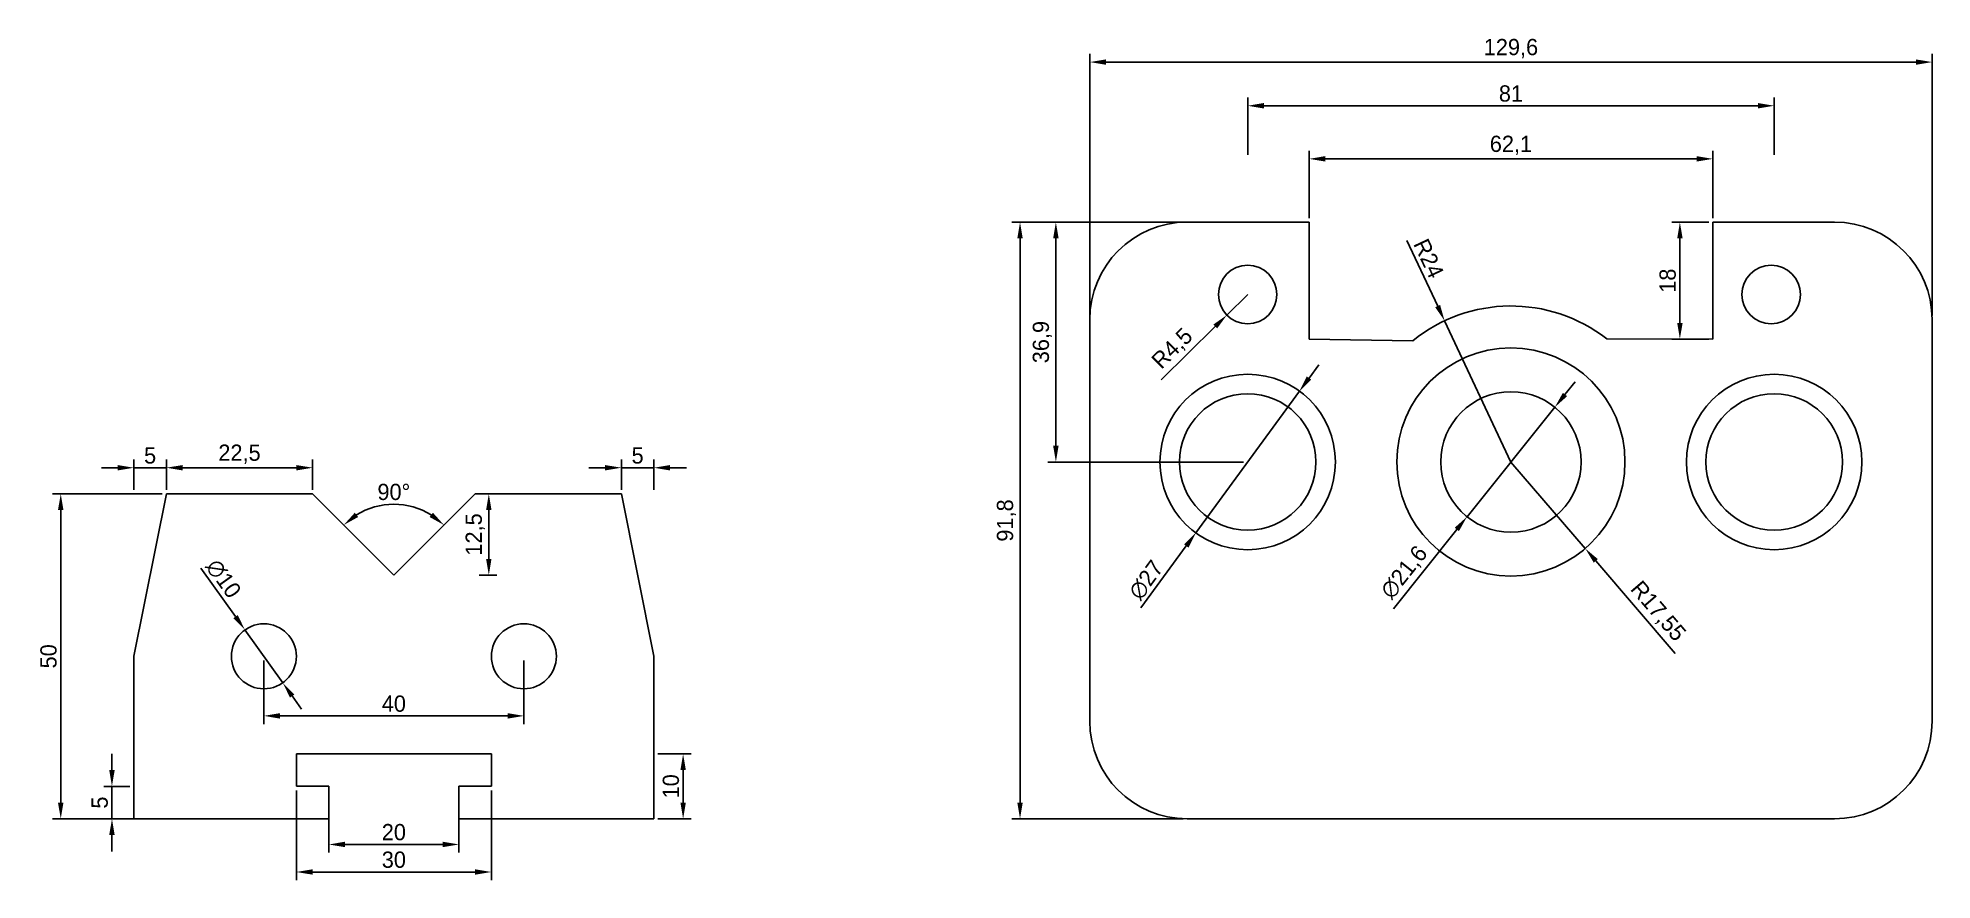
# Model space of a CAD drawing. Header units: millimetres. Extents: x 1267 to 1558, y 668 to 797.
import ezdxf

# ---------------------------------------------------------------- set-up
doc = ezdxf.new("R2010")
doc.units = ezdxf.units.MM
doc.dimstyles.new('ISO-25', dxfattribs={"dimtxt": 2.5, "dimasz": 2.5, "dimexe": 1.25, "dimexo": 0.625, "dimtad": 1, "dimtxsty": 'Standard', "dimcen": 2.5, "dimadec": 0, "dimazin": 0, "dimtfac": 1, "dimtmove": 0, "dimatfit": 3, "dimfxl": 1, "dimarcsym": 0})

# ---------------------------------------------------------------- blocks, each defined once
blk = doc.blocks.new('*D3')
at = {"color": 0, "lineweight": -2}
blk.add_arc((1321.81, 714.7), 10.91, 58.1629, 121.8371, dxfattribs=at)
at = {"color": 0}
for points in [[(1316.32, 723.64), (1315.8, 724.29), (1314.1, 722.41)], [(1327.82, 724.29), (1327.3, 723.64), (1329.52, 722.41)]]:
    blk.add_solid(points, dxfattribs=at)
at = {"layer": 'Defpoints', "color": 0}
for p in [(1309.31, 727.2), (1334.31, 727.2), (1324.63, 725.24), (1321.81, 714.7), (1321.81, 714.7)]:
    blk.add_point(p, dxfattribs=at)
at = {"color": 0, "insert": (1321.81, 727.48), "char_height": 2.5, "attachment_point": 5}
blk.add_mtext('90°', dxfattribs=at)
blk = doc.blocks.new('*D4')
at = {"color": 0, "lineweight": -2}
for p, q in [((1286.81, 727.83), (1286.81, 732.47)), ((1309.31, 727.83), (1309.31, 732.47)), ((1306.81, 731.22), (1289.31, 731.22))]:
    blk.add_line(p, q, dxfattribs=at)
at = {"color": 0}
for points in [[(1289.31, 731.63), (1289.31, 730.8), (1286.81, 731.22)], [(1306.81, 731.63), (1306.81, 730.8), (1309.31, 731.22)]]:
    blk.add_solid(points, dxfattribs=at)
at = {"layer": 'Defpoints', "color": 0}
for p in [(1286.81, 731.22), (1286.81, 727.2), (1309.31, 727.2)]:
    blk.add_point(p, dxfattribs=at)
at = {"color": 0, "insert": (1298.06, 733.3), "char_height": 2.5, "attachment_point": 5}
blk.add_mtext('22,5', dxfattribs=at)
blk = doc.blocks.new('*D6')
at = {"color": 0, "lineweight": -2}
for p, q in [((1281.81, 727.83), (1281.81, 732.47)), ((1286.81, 727.83), (1286.81, 732.47)), ((1279.31, 731.22), (1276.81, 731.22)), ((1286.81, 731.22), (1281.81, 731.22)), ((1289.31, 731.22), (1291.81, 731.22))]:
    blk.add_line(p, q, dxfattribs=at)
at = {"color": 0}
for points in [[(1279.31, 731.63), (1279.31, 730.8), (1281.81, 731.22)], [(1289.31, 731.63), (1289.31, 730.8), (1286.81, 731.22)]]:
    blk.add_solid(points, dxfattribs=at)
at = {"layer": 'Defpoints', "color": 0}
for p in [(1281.81, 731.22), (1281.81, 727.2), (1286.81, 727.2)]:
    blk.add_point(p, dxfattribs=at)
at = {"color": 0, "insert": (1284.31, 733.09), "char_height": 2.5, "attachment_point": 5}
blk.add_mtext('5', dxfattribs=at)
blk = doc.blocks.new('*D8')
at = {"color": 0, "lineweight": -2}
for p, q in [((1292.12, 715.77), (1297.45, 708.31)), ((1304.71, 698.13), (1298.9, 706.27)), ((1306.17, 696.1), (1307.62, 694.06))]:
    blk.add_line(p, q, dxfattribs=at)
at = {"color": 0}
for points in [[(1297.79, 708.55), (1297.11, 708.06), (1298.9, 706.27)], [(1306.51, 696.34), (1305.83, 695.86), (1304.71, 698.13)]]:
    blk.add_solid(points, dxfattribs=at)
at = {"layer": 'Defpoints', "color": 0}
for p in [(1298.9, 706.27), (1304.71, 698.13)]:
    blk.add_point(p, dxfattribs=at)
at = {"color": 0, "insert": (1295.59, 714.14), "char_height": 2.5, "attachment_point": 5, "rotation": 305.5264}
blk.add_mtext('∅10', dxfattribs=at)
blk = doc.blocks.new('*D9')
at = {"color": 0, "lineweight": -2}
for p, q in [((1334.93, 727.2), (1337.67, 727.2)), ((1336.42, 724.7), (1336.42, 717.2)), ((1334.93, 714.7), (1337.67, 714.7))]:
    blk.add_line(p, q, dxfattribs=at)
at = {"color": 0}
for points in [[(1336, 724.7), (1336.83, 724.7), (1336.42, 727.2)], [(1336, 717.2), (1336.83, 717.2), (1336.42, 714.7)]]:
    blk.add_solid(points, dxfattribs=at)
at = {"layer": 'Defpoints', "color": 0}
for p in [(1334.31, 727.2), (1334.31, 714.7), (1336.42, 714.7)]:
    blk.add_point(p, dxfattribs=at)
at = {"color": 0, "insert": (1334.33, 720.95), "char_height": 2.5, "attachment_point": 5, "rotation": 90}
blk.add_mtext('12,5', dxfattribs=at)
blk = doc.blocks.new('*D10')
at = {"color": 0, "lineweight": -2}
for p, q in [((1301.81, 701.58), (1301.81, 691.79)), ((1341.81, 701.58), (1341.81, 691.79)), ((1304.31, 693.04), (1339.31, 693.04))]:
    blk.add_line(p, q, dxfattribs=at)
at = {"color": 0}
for points in [[(1304.31, 693.46), (1304.31, 692.62), (1301.81, 693.04)], [(1339.31, 693.46), (1339.31, 692.62), (1341.81, 693.04)]]:
    blk.add_solid(points, dxfattribs=at)
at = {"layer": 'Defpoints', "color": 0}
for p in [(1301.81, 702.2), (1341.81, 702.2), (1341.81, 693.04)]:
    blk.add_point(p, dxfattribs=at)
at = {"color": 0, "insert": (1321.81, 694.91), "char_height": 2.5, "attachment_point": 5}
blk.add_mtext('40', dxfattribs=at)
blk = doc.blocks.new('*D11')
at = {"color": 0, "lineweight": -2}
for p, q in [((1362.43, 687.2), (1367.56, 687.2)), ((1366.31, 679.7), (1366.31, 684.7)), ((1362.43, 677.2), (1367.56, 677.2))]:
    blk.add_line(p, q, dxfattribs=at)
at = {"color": 0}
for points in [[(1365.9, 684.7), (1366.73, 684.7), (1366.31, 687.2)], [(1365.9, 679.7), (1366.73, 679.7), (1366.31, 677.2)]]:
    blk.add_solid(points, dxfattribs=at)
at = {"layer": 'Defpoints', "color": 0}
for p in [(1361.81, 687.2), (1366.31, 687.2), (1361.81, 677.2)]:
    blk.add_point(p, dxfattribs=at)
at = {"color": 0, "insert": (1364.44, 682.2), "char_height": 2.5, "attachment_point": 5, "rotation": 90}
blk.add_mtext('10', dxfattribs=at)
blk = doc.blocks.new('*D12')
at = {"color": 0, "lineweight": -2}
for p, q in [((1278.44, 684.7), (1278.44, 687.2)), ((1281.18, 682.2), (1277.19, 682.2)), ((1278.44, 677.2), (1278.44, 682.2)), ((1281.18, 677.2), (1277.19, 677.2)), ((1278.44, 674.7), (1278.44, 672.2))]:
    blk.add_line(p, q, dxfattribs=at)
at = {"color": 0}
for points in [[(1278.02, 684.7), (1278.86, 684.7), (1278.44, 682.2)], [(1278.02, 674.7), (1278.86, 674.7), (1278.44, 677.2)]]:
    blk.add_solid(points, dxfattribs=at)
at = {"layer": 'Defpoints', "color": 0}
for p in [(1278.44, 682.2), (1281.81, 682.2), (1281.81, 677.2)]:
    blk.add_point(p, dxfattribs=at)
at = {"color": 0, "insert": (1276.56, 679.7), "char_height": 2.5, "attachment_point": 5, "rotation": 90}
blk.add_mtext('5', dxfattribs=at)
blk = doc.blocks.new('*D13')
at = {"color": 0, "lineweight": -2}
for p, q in [((1286.18, 727.2), (1269.31, 727.2)), ((1270.56, 724.7), (1270.56, 679.7)), ((1286.18, 677.2), (1269.31, 677.2))]:
    blk.add_line(p, q, dxfattribs=at)
at = {"color": 0}
for points in [[(1270.14, 724.7), (1270.98, 724.7), (1270.56, 727.2)], [(1270.14, 679.7), (1270.98, 679.7), (1270.56, 677.2)]]:
    blk.add_solid(points, dxfattribs=at)
at = {"layer": 'Defpoints', "color": 0}
for p in [(1286.81, 727.2), (1270.56, 677.2), (1286.81, 677.2)]:
    blk.add_point(p, dxfattribs=at)
at = {"color": 0, "insert": (1268.69, 702.2), "char_height": 2.5, "attachment_point": 5, "rotation": 90}
blk.add_mtext('50', dxfattribs=at)
blk = doc.blocks.new('*D14')
at = {"color": 0, "lineweight": -2}
for p, q in [((1356.81, 727.83), (1356.81, 732.47)), ((1361.81, 727.83), (1361.81, 732.47)), ((1354.31, 731.22), (1351.81, 731.22)), ((1356.81, 731.22), (1361.81, 731.22)), ((1364.31, 731.22), (1366.81, 731.22))]:
    blk.add_line(p, q, dxfattribs=at)
at = {"color": 0}
for points in [[(1354.31, 731.63), (1354.31, 730.8), (1356.81, 731.22)], [(1364.31, 731.63), (1364.31, 730.8), (1361.81, 731.22)]]:
    blk.add_solid(points, dxfattribs=at)
at = {"layer": 'Defpoints', "color": 0}
for p in [(1361.81, 731.22), (1356.81, 727.2), (1361.81, 727.2)]:
    blk.add_point(p, dxfattribs=at)
at = {"color": 0, "insert": (1359.31, 733.09), "char_height": 2.5, "attachment_point": 5}
blk.add_mtext('5', dxfattribs=at)
blk = doc.blocks.new('*D15')
at = {"color": 0, "lineweight": -2}
for p, q in [((1311.81, 681.58), (1311.81, 672.01)), ((1331.81, 681.58), (1331.81, 672.01)), ((1314.31, 673.26), (1329.31, 673.26))]:
    blk.add_line(p, q, dxfattribs=at)
at = {"color": 0}
for points in [[(1314.31, 673.68), (1314.31, 672.84), (1311.81, 673.26)], [(1329.31, 673.68), (1329.31, 672.84), (1331.81, 673.26)]]:
    blk.add_solid(points, dxfattribs=at)
at = {"layer": 'Defpoints', "color": 0}
for p in [(1311.81, 682.2), (1331.81, 682.2), (1331.81, 673.26)]:
    blk.add_point(p, dxfattribs=at)
at = {"color": 0, "insert": (1321.81, 675.14), "char_height": 2.5, "attachment_point": 5}
blk.add_mtext('20', dxfattribs=at)
blk = doc.blocks.new('*D16')
at = {"color": 0, "lineweight": -2}
for p, q in [((1306.81, 681.58), (1306.81, 667.77)), ((1336.81, 681.58), (1336.81, 667.77)), ((1309.31, 669.02), (1334.31, 669.02))]:
    blk.add_line(p, q, dxfattribs=at)
at = {"color": 0}
for points in [[(1309.31, 669.44), (1309.31, 668.61), (1306.81, 669.02)], [(1334.31, 669.44), (1334.31, 668.61), (1336.81, 669.02)]]:
    blk.add_solid(points, dxfattribs=at)
at = {"layer": 'Defpoints', "color": 0}
for p in [(1306.81, 682.2), (1336.81, 682.2), (1336.81, 669.02)]:
    blk.add_point(p, dxfattribs=at)
at = {"color": 0, "insert": (1321.81, 670.9), "char_height": 2.5, "attachment_point": 5}
blk.add_mtext('30', dxfattribs=at)
blk = doc.blocks.new('*D17')
at = {"color": 0, "lineweight": -2}
for p, q in [((1443.24, 769), (1416.89, 769)), ((1418.14, 679.7), (1418.14, 766.5)), ((1443.24, 677.2), (1416.89, 677.2))]:
    blk.add_line(p, q, dxfattribs=at)
at = {"color": 0}
for points in [[(1417.73, 766.5), (1418.56, 766.5), (1418.14, 769)], [(1417.73, 679.7), (1418.56, 679.7), (1418.14, 677.2)]]:
    blk.add_solid(points, dxfattribs=at)
at = {"layer": 'Defpoints', "color": 0}
for p in [(1418.14, 769), (1443.87, 769), (1443.87, 677.2)]:
    blk.add_point(p, dxfattribs=at)
at = {"color": 0, "insert": (1416.06, 723.1), "char_height": 2.5, "attachment_point": 5, "rotation": 90}
blk.add_mtext('91,8', dxfattribs=at)
blk = doc.blocks.new('*D19')
at = {"color": 0, "lineweight": -2}
for p, q in [((1524.09, 769), (1518.41, 769)), ((1519.66, 753.5), (1519.66, 766.5)), ((1524.09, 751), (1518.41, 751))]:
    blk.add_line(p, q, dxfattribs=at)
at = {"color": 0}
for points in [[(1519.25, 766.5), (1520.08, 766.5), (1519.66, 769)], [(1519.25, 753.5), (1520.08, 753.5), (1519.66, 751)]]:
    blk.add_solid(points, dxfattribs=at)
at = {"layer": 'Defpoints', "color": 0}
for p in [(1519.66, 769), (1524.72, 769), (1524.72, 751)]:
    blk.add_point(p, dxfattribs=at)
at = {"color": 0, "insert": (1517.79, 760), "char_height": 2.5, "attachment_point": 5, "rotation": 90}
blk.add_mtext('18', dxfattribs=at)
blk = doc.blocks.new('*D21')
at = {"color": 0, "lineweight": -2}
for p, q in [((1462.62, 769.63), (1462.62, 779.99)), ((1465.12, 778.74), (1522.22, 778.74)), ((1524.72, 769.63), (1524.72, 779.99))]:
    blk.add_line(p, q, dxfattribs=at)
at = {"color": 0}
for points in [[(1465.12, 779.16), (1465.12, 778.32), (1462.62, 778.74)], [(1522.22, 779.16), (1522.22, 778.32), (1524.72, 778.74)]]:
    blk.add_solid(points, dxfattribs=at)
at = {"layer": 'Defpoints', "color": 0}
for p in [(1524.72, 778.74), (1462.62, 769), (1524.72, 769)]:
    blk.add_point(p, dxfattribs=at)
at = {"color": 0, "insert": (1493.67, 780.82), "char_height": 2.5, "attachment_point": 5}
blk.add_mtext('62,1', dxfattribs=at)
blk = doc.blocks.new('*D22')
at = {"color": 0, "lineweight": -2}
for p, q in [((1428.87, 754.63), (1428.87, 794.88)), ((1431.37, 793.63), (1555.97, 793.63)), ((1558.47, 754.63), (1558.47, 794.88))]:
    blk.add_line(p, q, dxfattribs=at)
at = {"color": 0}
for points in [[(1431.37, 794.04), (1431.37, 793.21), (1428.87, 793.63)], [(1555.97, 794.04), (1555.97, 793.21), (1558.47, 793.63)]]:
    blk.add_solid(points, dxfattribs=at)
at = {"layer": 'Defpoints', "color": 0}
for p in [(1558.47, 793.63), (1428.87, 754), (1558.47, 754)]:
    blk.add_point(p, dxfattribs=at)
at = {"color": 0, "insert": (1493.67, 795.71), "char_height": 2.5, "attachment_point": 5}
blk.add_mtext('129,6', dxfattribs=at)
blk = doc.blocks.new('*D23')
at = {"color": 0, "lineweight": -2}
for p, q in [((1477.64, 766.2), (1482.4, 756.09)), ((1493.67, 732.1), (1483.46, 753.83))]:
    blk.add_line(p, q, dxfattribs=at)
at = {"color": 0}
blk.add_solid([(1482.77, 756.27), (1482.02, 755.91), (1483.46, 753.83)], dxfattribs=at)
at = {"layer": 'Defpoints', "color": 0}
for p in [(1483.46, 753.83), (1493.67, 732.1)]:
    blk.add_point(p, dxfattribs=at)
at = {"color": 0, "insert": (1481.03, 763.42), "char_height": 2.5, "attachment_point": 5, "rotation": 295.1651}
blk.add_mtext('R24', dxfattribs=at)
blk = doc.blocks.new('*D24')
at = {"color": 0, "lineweight": -2}
for p, q in [((1493.67, 732.1), (1505.1, 718.79)), ((1518.96, 702.64), (1506.73, 716.89))]:
    blk.add_line(p, q, dxfattribs=at)
at = {"color": 0}
blk.add_solid([(1507.04, 717.16), (1506.41, 716.62), (1505.1, 718.79)], dxfattribs=at)
at = {"layer": 'Defpoints', "color": 0}
for p in [(1493.67, 732.1), (1505.1, 718.79)]:
    blk.add_point(p, dxfattribs=at)
at = {"color": 0, "insert": (1516.2, 709.06), "char_height": 2.5, "attachment_point": 5, "rotation": 310.6507}
blk.add_mtext('R17,55', dxfattribs=at)
blk = doc.blocks.new('*D25')
at = {"color": 0, "lineweight": -2}
for p, q in [((1501.98, 742.48), (1503.55, 744.43)), ((1500.42, 740.53), (1486.91, 723.68)), ((1475.58, 709.53), (1485.35, 721.72))]:
    blk.add_line(p, q, dxfattribs=at)
at = {"color": 0}
for points in [[(1501.66, 742.74), (1502.31, 742.22), (1500.42, 740.53)], [(1485.02, 721.99), (1485.67, 721.46), (1486.91, 723.68)]]:
    blk.add_solid(points, dxfattribs=at)
at = {"layer": 'Defpoints', "color": 0}
for p in [(1500.42, 740.53), (1486.91, 723.68)]:
    blk.add_point(p, dxfattribs=at)
at = {"color": 0, "insert": (1477.34, 715.06), "char_height": 2.5, "attachment_point": 5, "rotation": 51.2896}
blk.add_mtext('∅21,6', dxfattribs=at)
blk = doc.blocks.new('*D26')
at = {"color": 0, "lineweight": -2}
for p, q in [((1462.61, 745.02), (1464.09, 747.04)), ((1461.14, 743), (1445.2, 721.21)), ((1436.74, 709.64), (1443.72, 719.19))]:
    blk.add_line(p, q, dxfattribs=at)
at = {"color": 0}
for points in [[(1462.27, 745.26), (1462.95, 744.77), (1461.14, 743)], [(1443.38, 719.43), (1444.06, 718.94), (1445.2, 721.21)]]:
    blk.add_solid(points, dxfattribs=at)
at = {"layer": 'Defpoints', "color": 0}
for p in [(1461.14, 743), (1445.2, 721.21)]:
    blk.add_point(p, dxfattribs=at)
at = {"color": 0, "insert": (1437.56, 713.95), "char_height": 2.5, "attachment_point": 5, "rotation": 53.8193}
blk.add_mtext('∅27', dxfattribs=at)
blk = doc.blocks.new('*D27')
at = {"color": 0, "lineweight": -2}
for p, q in [((1453.17, 757.86), (1449.96, 754.7)), ((1439.88, 744.76), (1448.18, 752.95))]:
    blk.add_line(p, q, dxfattribs=at)
at = {"color": 0}
blk.add_solid([(1447.89, 753.25), (1448.47, 752.65), (1449.96, 754.7)], dxfattribs=at)
at = {"layer": 'Defpoints', "color": 0}
for p in [(1453.17, 757.86), (1449.96, 754.7)]:
    blk.add_point(p, dxfattribs=at)
at = {"color": 0, "insert": (1441.68, 749.46), "char_height": 2.5, "attachment_point": 5, "rotation": 44.6046}
blk.add_mtext('R4,5', dxfattribs=at)
blk = doc.blocks.new('*D28')
at = {"color": 0, "lineweight": -2}
for p, q in [((1452.62, 769), (1422.41, 769)), ((1423.66, 734.6), (1423.66, 766.5)), ((1452.54, 732.1), (1422.41, 732.1))]:
    blk.add_line(p, q, dxfattribs=at)
at = {"color": 0}
for points in [[(1423.24, 766.5), (1424.08, 766.5), (1423.66, 769)], [(1423.24, 734.6), (1424.08, 734.6), (1423.66, 732.1)]]:
    blk.add_solid(points, dxfattribs=at)
at = {"layer": 'Defpoints', "color": 0}
for p in [(1423.66, 769), (1453.24, 769), (1453.17, 732.1)]:
    blk.add_point(p, dxfattribs=at)
at = {"color": 0, "insert": (1421.58, 750.55), "char_height": 2.5, "attachment_point": 5, "rotation": 90}
blk.add_mtext('36,9', dxfattribs=at)
blk = doc.blocks.new('*D29')
at = {"color": 0, "lineweight": -2}
for p, q in [((1453.17, 779.36), (1453.17, 788.16)), ((1455.67, 786.91), (1531.67, 786.91)), ((1534.17, 779.36), (1534.17, 788.16))]:
    blk.add_line(p, q, dxfattribs=at)
at = {"color": 0}
for points in [[(1455.67, 787.33), (1455.67, 786.49), (1453.17, 786.91)], [(1531.67, 787.33), (1531.67, 786.49), (1534.17, 786.91)]]:
    blk.add_solid(points, dxfattribs=at)
at = {"layer": 'Defpoints', "color": 0}
for p in [(1534.17, 786.91), (1453.17, 778.74), (1534.17, 778.74)]:
    blk.add_point(p, dxfattribs=at)
at = {"color": 0, "insert": (1493.67, 788.78), "char_height": 2.5, "attachment_point": 5}
blk.add_mtext('81', dxfattribs=at)

msp = doc.modelspace()

# ---------------------------------------------------------------- linework, layer by layer
for p, q in [((1462.616, 769.003), (1443.866, 769.003)), ((1462.616, 769.003), (1462.616, 751.003)), ((1524.716, 769.003), (1524.716, 751.003)), ((1543.466, 769.003), (1524.716, 769.003)), ((1428.866, 754.003), (1428.866, 692.203)), ((1558.466, 692.203), (1558.466, 754.003)), ((1462.616, 751.003), (1478.557, 750.75)), ((1524.716, 751.003), (1508.416, 751.036)), ((1286.809, 727.203), (1281.809, 702.203)), ((1286.809, 727.203), (1309.309, 727.203)), ((1309.309, 727.203), (1321.809, 714.703)), ((1334.309, 727.203), (1321.809, 714.703)), ((1356.809, 727.203), (1334.309, 727.203)), ((1356.809, 727.203), (1361.809, 702.203)), ((1281.809, 677.203), (1281.809, 702.203)), ((1361.809, 677.203), (1361.809, 702.203)), ((1306.809, 682.203), (1306.809, 687.203)), ((1306.809, 687.203), (1336.809, 687.203)), ((1336.809, 682.203), (1336.809, 687.203)), ((1311.809, 682.203), (1306.809, 682.203)), ((1311.809, 677.203), (1311.809, 682.203)), ((1331.809, 677.203), (1331.809, 682.203)), ((1331.809, 682.203), (1336.809, 682.203)), ((1281.809, 677.203), (1311.809, 677.203)), ((1361.809, 677.203), (1331.809, 677.203)), ((1443.866, 677.203), (1543.466, 677.203))]:
    msp.add_line(p, q)
for centre, radius in [((1453.166, 757.864), 4.5), ((1533.707, 757.864), 4.5), ((1493.666, 732.103), 17.55), ((1453.166, 732.103), 13.5), ((1534.166, 732.103), 13.5), ((1453.166, 732.103), 10.5), ((1493.666, 732.103), 10.8), ((1534.166, 732.103), 10.5), ((1301.809, 702.203), 5), ((1341.809, 702.203), 5)]:
    msp.add_circle(centre, radius)
for centre, radius, start, end in [((1443.866, 754.003), 15, 90, 180), ((1543.466, 754.003), 15, 0, 90), ((1493.666, 732.103), 24, 52.07884, 129.01677), ((1443.866, 692.203), 15, 180, 270), ((1543.466, 692.203), 15, 270, 0)]:
    msp.add_arc(centre, radius, start, end)

# ---------------------------------------------------------------- dimensions: what is measured, and where the dimension line sits
for base, p1, p2, picture, middle in [((1558.466, 793.628), (1428.866, 754.003), (1558.466, 754.003), '*D22', (1493.666, 795.711)), ((1534.166, 786.909), (1453.166, 778.739), (1534.166, 778.739), '*D29', (1493.666, 788.784)), ((1524.716, 778.739), (1462.616, 769.003), (1524.716, 769.003), '*D21', (1493.666, 780.822)), ((1281.809, 731.217), (1286.809, 727.203), (1281.809, 727.203), '*D6', (1284.309, 733.092)), ((1286.809, 731.216), (1309.309, 727.203), (1286.809, 727.203), '*D4', (1298.059, 733.3)), ((1341.809, 693.039), (1301.809, 702.203), (1341.809, 702.203), '*D10', (1321.809, 694.914)), ((1336.809, 669.023), (1306.809, 682.203), (1336.809, 682.203), '*D16', (1321.809, 670.898)), ((1331.809, 673.261), (1311.809, 682.203), (1331.809, 682.203), '*D15', (1321.809, 675.136))]:
    dim = msp.add_linear_dim(base=base, p1=p1, p2=p2, dimstyle='ISO-25')
    dim.commit()
    dim.dimension.update_dxf_attribs({"geometry": picture, "text_midpoint": middle})
for base, p1, p2, angle, picture, middle in [((1418.145, 769.003), (1443.866, 677.203), (1443.866, 769.003), 90, '*D17', (1416.061, 723.103)), ((1423.66, 769.003), (1453.166, 732.103), (1453.241, 769.003), 90, '*D28', (1421.577, 750.553)), ((1519.664, 769.003), (1524.716, 751.003), (1524.716, 769.003), 90, '*D19', (1517.789, 760.003)), ((1361.809, 731.217), (1356.809, 727.203), (1361.809, 727.203), 180, '*D14', (1359.309, 733.092)), ((1270.56, 677.203), (1286.809, 727.203), (1286.809, 677.203), 90, '*D13', (1268.685, 702.203)), ((1336.417, 714.703), (1334.309, 727.203), (1334.309, 714.703), 90, '*D9', (1334.333, 720.953)), ((1278.439, 682.203), (1281.809, 677.203), (1281.809, 682.203), 90, '*D12', (1276.564, 679.703)), ((1366.315, 687.203), (1361.809, 677.203), (1361.809, 687.203), 90, '*D11', (1364.44, 682.203))]:
    dim = msp.add_linear_dim(base=base, p1=p1, p2=p2, angle=angle, dimstyle='ISO-25')
    dim.commit()
    dim.dimension.update_dxf_attribs({"geometry": picture, "text_midpoint": middle})
dim = msp.add_radius_dim(center=(1493.666, 732.103), mpoint=(1483.46, 753.825), dimstyle='ISO-25', override={"dimcen": 0, "dimsd1": 0, "dimsd2": 0, "dimtmove": 0})
dim.commit()
dim.dimension.update_dxf_attribs({"geometry": '*D23', "text_midpoint": (1479.328, 762.621), "dimtype": 164})
dim = msp.add_radius_dim(center=(1453.166, 757.864), mpoint=(1449.962, 754.704), dimstyle='ISO-25')
dim.commit()
dim.dimension.update_dxf_attribs({"geometry": '*D27', "text_midpoint": (1441.676, 749.458)})
for p1, p2, picture, middle in [((1461.135, 743), (1445.196, 721.207), '*D26', (1439.077, 712.839)), ((1500.42, 740.531), (1486.912, 723.676), '*D25', (1478.963, 713.758))]:
    dim = msp.add_diameter_dim_2p(p1=p1, p2=p2, dimstyle='ISO-25')
    dim.commit()
    dim.dimension.update_dxf_attribs({"geometry": picture, "text_midpoint": middle, "dimtype": 163})
dim = msp.add_radius_dim(center=(1493.666, 732.103), mpoint=(1505.099, 718.788), dimstyle='ISO-25')
dim.commit()
dim.dimension.update_dxf_attribs({"geometry": '*D24', "text_midpoint": (1514.621, 707.698), "dimtype": 164})
dim = msp.add_angular_dim_2l(base=(1324.632, 725.238), line1=((1309.309, 727.203), (1321.809, 714.703)), line2=((1334.309, 727.203), (1321.809, 714.703)), dimstyle='ISO-25')
dim.commit()
dim.dimension.update_dxf_attribs({"geometry": '*D3', "text_midpoint": (1321.809, 727.484)})
dim = msp.add_diameter_dim_2p(p1=(1304.715, 698.134), p2=(1298.904, 706.272), dimstyle='ISO-25')
dim.commit()
dim.dimension.update_dxf_attribs({"geometry": '*D8', "text_midpoint": (1295.587, 714.144)})

doc.saveas('drawing.dxf')
